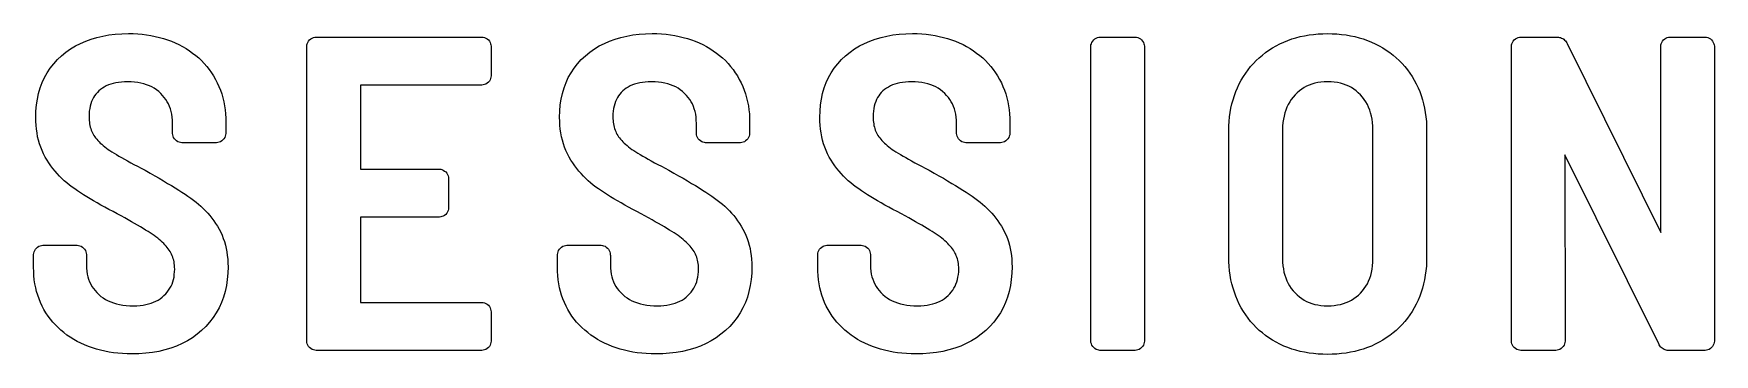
# Model space of a CAD drawing. Header units: millimetres. Extents: x -8.4 to 8.4, y -1.6 to 1.6.
import ezdxf

# ---------------------------------------------------------------- set-up
doc = ezdxf.new("R2010")
doc.units = ezdxf.units.MM

msp = doc.modelspace()

# ---------------------------------------------------------------- linework, layer by layer
for points in [[(-8.345, -0.541), (-8.334, -0.531), (-8.321, -0.523), (-8.308, -0.518), (-8.295, -0.515), (-8.282, -0.513), (-8.271, -0.512), (-7.951, -0.512), (-7.94, -0.513), (-7.927, -0.515), (-7.914, -0.518), (-7.9, -0.523), (-7.888, -0.531), (-7.876, -0.541), (-7.866, -0.553), (-7.858, -0.565), (-7.853, -0.579), (-7.85, -0.592), (-7.848, -0.605), (-7.847, -0.616), (-7.847, -0.711), (-7.846, -0.742), (-7.844, -0.772), (-7.839, -0.8), (-7.833, -0.827), (-7.826, -0.852), (-7.816, -0.877), (-7.805, -0.9), (-7.793, -0.923), (-7.778, -0.944), (-7.762, -0.965), (-7.744, -0.985), (-7.724, -1.004), (-7.703, -1.022), (-7.681, -1.038), (-7.657, -1.052), (-7.632, -1.066), (-7.605, -1.077), (-7.577, -1.088), (-7.548, -1.096), (-7.517, -1.104), (-7.485, -1.109), (-7.451, -1.113), (-7.415, -1.116), (-7.378, -1.117), (-7.345, -1.116), (-7.314, -1.114), (-7.284, -1.11), (-7.255, -1.105), (-7.228, -1.098), (-7.202, -1.09), (-7.178, -1.081), (-7.155, -1.071), (-7.133, -1.059), (-7.113, -1.046), (-7.093, -1.031), (-7.075, -1.015), (-7.058, -0.998), (-7.042, -0.98), (-7.029, -0.962), (-7.016, -0.942), (-7.005, -0.922), (-6.995, -0.901), (-6.987, -0.878), (-6.981, -0.855), (-6.975, -0.831), (-6.972, -0.805), (-6.969, -0.778), (-6.968, -0.75), (-6.969, -0.731), (-6.97, -0.713), (-6.972, -0.696), (-6.975, -0.679), (-6.978, -0.663), (-6.982, -0.647), (-6.987, -0.632), (-6.992, -0.617), (-6.999, -0.603), (-7.006, -0.589), (-7.013, -0.575), (-7.022, -0.562), (-7.032, -0.548), (-7.042, -0.535), (-7.053, -0.521), (-7.065, -0.508), (-7.078, -0.495), (-7.092, -0.481), (-7.107, -0.468), (-7.122, -0.455), (-7.138, -0.442), (-7.155, -0.429), (-7.173, -0.416), (-7.192, -0.403), (-7.212, -0.39), (-7.234, -0.376), (-7.258, -0.361), (-7.283, -0.345), (-7.309, -0.329), (-7.338, -0.313), (-7.368, -0.296), (-7.399, -0.278), (-7.432, -0.259), (-7.466, -0.24), (-7.502, -0.221), (-7.54, -0.2), (-7.583, -0.178), (-7.624, -0.155), (-7.665, -0.133), (-7.704, -0.112), (-7.741, -0.09), (-7.777, -0.07), (-7.812, -0.049), (-7.845, -0.029), (-7.877, -0.009), (-7.907, 0.01), (-7.936, 0.029), (-7.964, 0.048), (-7.991, 0.067), (-8.018, 0.087), (-8.044, 0.108), (-8.069, 0.13), (-8.093, 0.153), (-8.116, 0.177), (-8.139, 0.201), (-8.161, 0.226), (-8.182, 0.252), (-8.202, 0.279), (-8.222, 0.307), (-8.24, 0.336), (-8.258, 0.366), (-8.275, 0.397), (-8.29, 0.43), (-8.303, 0.463), (-8.315, 0.498), (-8.325, 0.533), (-8.334, 0.569), (-8.34, 0.606), (-8.346, 0.644), (-8.35, 0.683), (-8.352, 0.722), (-8.353, 0.763), (-8.351, 0.825), (-8.346, 0.886), (-8.337, 0.944), (-8.325, 1.001), (-8.309, 1.056), (-8.289, 1.108), (-8.266, 1.159), (-8.239, 1.207), (-8.208, 1.252), (-8.174, 1.296), (-8.137, 1.337), (-8.096, 1.375), (-8.052, 1.411), (-8.006, 1.443), (-7.958, 1.473), (-7.907, 1.499), (-7.855, 1.522), (-7.8, 1.542), (-7.743, 1.559), (-7.684, 1.572), (-7.624, 1.583), (-7.561, 1.59), (-7.496, 1.595), (-7.429, 1.596), (-7.383, 1.596), (-7.337, 1.593), (-7.292, 1.59), (-7.248, 1.584), (-7.205, 1.577), (-7.162, 1.569), (-7.121, 1.559), (-7.08, 1.548), (-7.04, 1.535), (-7.001, 1.521), (-6.963, 1.504), (-6.926, 1.487), (-6.89, 1.468), (-6.855, 1.448), (-6.822, 1.426), (-6.79, 1.403), (-6.759, 1.379), (-6.729, 1.354), (-6.701, 1.327), (-6.674, 1.299), (-6.649, 1.27), (-6.625, 1.239), (-6.602, 1.207), (-6.581, 1.174), (-6.562, 1.14), (-6.544, 1.105), (-6.528, 1.07), (-6.513, 1.033), (-6.5, 0.995), (-6.489, 0.957), (-6.48, 0.918), (-6.472, 0.878), (-6.466, 0.838), (-6.462, 0.796), (-6.46, 0.754), (-6.459, 0.712), (-6.459, 0.612), (-6.459, 0.6), (-6.461, 0.587), (-6.464, 0.574), (-6.47, 0.561), (-6.478, 0.548), (-6.487, 0.537), (-6.499, 0.527), (-6.512, 0.519), (-6.525, 0.514), (-6.538, 0.51), (-6.551, 0.508), (-6.562, 0.508), (-6.886, 0.508), (-6.898, 0.508), (-6.91, 0.51), (-6.924, 0.514), (-6.937, 0.519), (-6.949, 0.527), (-6.961, 0.537), (-6.971, 0.548), (-6.979, 0.561), (-6.984, 0.574), (-6.988, 0.587), (-6.989, 0.6), (-6.99, 0.612), (-6.99, 0.702), (-6.991, 0.734), (-6.993, 0.764), (-6.997, 0.792), (-7.003, 0.819), (-7.011, 0.845), (-7.02, 0.871), (-7.03, 0.895), (-7.043, 0.918), (-7.056, 0.94), (-7.072, 0.961), (-7.089, 0.981), (-7.108, 1.001), (-7.128, 1.019), (-7.15, 1.036), (-7.172, 1.051), (-7.196, 1.065), (-7.221, 1.076), (-7.248, 1.087), (-7.276, 1.096), (-7.305, 1.103), (-7.336, 1.109), (-7.368, 1.113), (-7.402, 1.116), (-7.438, 1.117), (-7.469, 1.116), (-7.5, 1.114), (-7.528, 1.11), (-7.555, 1.106), (-7.581, 1.1), (-7.606, 1.093), (-7.628, 1.085), (-7.65, 1.075), (-7.67, 1.064), (-7.689, 1.053), (-7.707, 1.04), (-7.724, 1.026), (-7.739, 1.01), (-7.753, 0.994), (-7.766, 0.977), (-7.777, 0.959), (-7.787, 0.94), (-7.796, 0.919), (-7.804, 0.898), (-7.81, 0.874), (-7.815, 0.85), (-7.819, 0.824), (-7.821, 0.796), (-7.822, 0.767), (-7.821, 0.748), (-7.82, 0.73), (-7.818, 0.713), (-7.816, 0.696), (-7.813, 0.68), (-7.809, 0.664), (-7.805, 0.649), (-7.8, 0.635), (-7.794, 0.621), (-7.788, 0.607), (-7.781, 0.595), (-7.773, 0.582), (-7.765, 0.569), (-7.756, 0.557), (-7.745, 0.544), (-7.734, 0.531), (-7.722, 0.519), (-7.71, 0.506), (-7.696, 0.494), (-7.681, 0.481), (-7.666, 0.468), (-7.649, 0.456), (-7.632, 0.443), (-7.614, 0.431), (-7.594, 0.418), (-7.572, 0.404), (-7.549, 0.39), (-7.524, 0.375), (-7.497, 0.36), (-7.469, 0.344), (-7.439, 0.327), (-7.407, 0.31), (-7.374, 0.292), (-7.339, 0.274), (-7.302, 0.255), (-7.263, 0.235), (-7.213, 0.206), (-7.167, 0.18), (-7.122, 0.154), (-7.079, 0.129), (-7.039, 0.104), (-7, 0.081), (-6.963, 0.058), (-6.928, 0.036), (-6.896, 0.015), (-6.865, -0.005), (-6.836, -0.025), (-6.808, -0.044), (-6.782, -0.063), (-6.756, -0.083), (-6.731, -0.104), (-6.707, -0.125), (-6.684, -0.148), (-6.661, -0.17), (-6.639, -0.194), (-6.618, -0.218), (-6.598, -0.244), (-6.579, -0.269), (-6.561, -0.296), (-6.543, -0.323), (-6.526, -0.352), (-6.51, -0.382), (-6.496, -0.413), (-6.484, -0.444), (-6.473, -0.477), (-6.463, -0.511), (-6.455, -0.545), (-6.449, -0.58), (-6.444, -0.616), (-6.44, -0.653), (-6.438, -0.69), (-6.437, -0.729), (-6.439, -0.792), (-6.444, -0.855), (-6.453, -0.915), (-6.466, -0.973), (-6.482, -1.029), (-6.502, -1.083), (-6.526, -1.135), (-6.554, -1.185), (-6.585, -1.233), (-6.62, -1.278), (-6.658, -1.321), (-6.7, -1.362), (-6.745, -1.399), (-6.792, -1.434), (-6.842, -1.465), (-6.894, -1.493), (-6.949, -1.517), (-7.006, -1.538), (-7.066, -1.556), (-7.127, -1.571), (-7.191, -1.582), (-7.257, -1.59), (-7.325, -1.595), (-7.395, -1.596), (-7.442, -1.596), (-7.489, -1.593), (-7.534, -1.59), (-7.579, -1.585), (-7.622, -1.578), (-7.665, -1.57), (-7.707, -1.56), (-7.749, -1.549), (-7.789, -1.536), (-7.828, -1.522), (-7.867, -1.507), (-7.904, -1.489), (-7.94, -1.471), (-7.975, -1.451), (-8.009, -1.43), (-8.042, -1.408), (-8.073, -1.384), (-8.102, -1.36), (-8.131, -1.334), (-8.157, -1.307), (-8.183, -1.278), (-8.207, -1.249), (-8.23, -1.218), (-8.251, -1.186), (-8.271, -1.153), (-8.289, -1.119), (-8.305, -1.084), (-8.32, -1.048), (-8.333, -1.012), (-8.344, -0.974), (-8.353, -0.936), (-8.361, -0.897), (-8.367, -0.857), (-8.371, -0.816), (-8.373, -0.775), (-8.374, -0.733), (-8.374, -0.616), (-8.374, -0.605), (-8.372, -0.592), (-8.368, -0.579), (-8.363, -0.565), (-8.355, -0.553)], [(-4.331, 0.246), (-4.318, 0.244), (-4.305, 0.241), (-4.292, 0.235), (-4.279, 0.227), (-4.267, 0.218), (-4.258, 0.206), (-4.25, 0.193), (-4.244, 0.18), (-4.241, 0.167), (-4.239, 0.154), (-4.239, 0.143), (-4.239, -0.13), (-4.239, -0.141), (-4.241, -0.154), (-4.244, -0.167), (-4.25, -0.18), (-4.258, -0.193), (-4.267, -0.205), (-4.279, -0.215), (-4.292, -0.222), (-4.305, -0.228), (-4.318, -0.231), (-4.331, -0.233), (-4.342, -0.233), (-5.117, -0.233), (-5.117, -1.082), (-3.918, -1.082), (-3.907, -1.083), (-3.894, -1.085), (-3.881, -1.088), (-3.868, -1.093), (-3.855, -1.101), (-3.843, -1.111), (-3.833, -1.123), (-3.826, -1.135), (-3.82, -1.149), (-3.817, -1.162), (-3.815, -1.175), (-3.814, -1.186), (-3.814, -1.458), (-3.815, -1.47), (-3.817, -1.483), (-3.82, -1.496), (-3.826, -1.509), (-3.833, -1.522), (-3.843, -1.533), (-3.855, -1.543), (-3.868, -1.551), (-3.881, -1.556), (-3.894, -1.56), (-3.907, -1.562), (-3.918, -1.562), (-5.549, -1.562), (-5.56, -1.562), (-5.573, -1.56), (-5.586, -1.556), (-5.6, -1.551), (-5.612, -1.543), (-5.624, -1.533), (-5.634, -1.522), (-5.642, -1.509), (-5.647, -1.496), (-5.65, -1.483), (-5.652, -1.47), (-5.653, -1.458), (-5.653, 1.458), (-5.652, 1.47), (-5.65, 1.483), (-5.647, 1.496), (-5.642, 1.509), (-5.634, 1.522), (-5.624, 1.533), (-5.612, 1.543), (-5.6, 1.551), (-5.586, 1.556), (-5.573, 1.56), (-5.56, 1.562), (-5.549, 1.562), (-3.918, 1.562), (-3.907, 1.562), (-3.894, 1.56), (-3.881, 1.556), (-3.868, 1.551), (-3.855, 1.543), (-3.843, 1.533), (-3.833, 1.522), (-3.826, 1.509), (-3.82, 1.496), (-3.817, 1.483), (-3.815, 1.47), (-3.814, 1.458), (-3.814, 1.186), (-3.815, 1.175), (-3.817, 1.162), (-3.82, 1.149), (-3.826, 1.135), (-3.833, 1.123), (-3.843, 1.111), (-3.855, 1.101), (-3.868, 1.093), (-3.881, 1.088), (-3.894, 1.085), (-3.907, 1.083), (-3.918, 1.082), (-5.117, 1.082), (-5.117, 0.246), (-4.342, 0.246)], [(-3.125, -0.541), (-3.114, -0.531), (-3.101, -0.523), (-3.088, -0.518), (-3.075, -0.515), (-3.062, -0.513), (-3.051, -0.512), (-2.731, -0.512), (-2.72, -0.513), (-2.707, -0.515), (-2.694, -0.518), (-2.68, -0.523), (-2.668, -0.531), (-2.656, -0.541), (-2.646, -0.553), (-2.638, -0.565), (-2.633, -0.579), (-2.63, -0.592), (-2.628, -0.605), (-2.627, -0.616), (-2.627, -0.711), (-2.626, -0.742), (-2.624, -0.772), (-2.619, -0.8), (-2.613, -0.827), (-2.606, -0.852), (-2.596, -0.877), (-2.585, -0.9), (-2.573, -0.923), (-2.558, -0.944), (-2.542, -0.965), (-2.524, -0.985), (-2.504, -1.004), (-2.483, -1.022), (-2.461, -1.038), (-2.437, -1.052), (-2.412, -1.066), (-2.385, -1.077), (-2.357, -1.088), (-2.328, -1.096), (-2.297, -1.104), (-2.265, -1.109), (-2.231, -1.113), (-2.195, -1.116), (-2.158, -1.117), (-2.125, -1.116), (-2.094, -1.114), (-2.064, -1.11), (-2.035, -1.105), (-2.008, -1.098), (-1.982, -1.09), (-1.958, -1.081), (-1.935, -1.071), (-1.913, -1.059), (-1.893, -1.046), (-1.873, -1.031), (-1.855, -1.015), (-1.838, -0.998), (-1.822, -0.98), (-1.809, -0.962), (-1.796, -0.942), (-1.785, -0.922), (-1.775, -0.901), (-1.767, -0.878), (-1.761, -0.855), (-1.755, -0.831), (-1.752, -0.805), (-1.749, -0.778), (-1.748, -0.75), (-1.749, -0.731), (-1.75, -0.713), (-1.752, -0.696), (-1.755, -0.679), (-1.758, -0.663), (-1.762, -0.647), (-1.767, -0.632), (-1.772, -0.617), (-1.779, -0.603), (-1.786, -0.589), (-1.793, -0.575), (-1.802, -0.562), (-1.812, -0.548), (-1.822, -0.535), (-1.833, -0.521), (-1.845, -0.508), (-1.858, -0.495), (-1.872, -0.481), (-1.887, -0.468), (-1.902, -0.455), (-1.918, -0.442), (-1.935, -0.429), (-1.953, -0.416), (-1.972, -0.403), (-1.992, -0.39), (-2.014, -0.376), (-2.038, -0.361), (-2.063, -0.345), (-2.089, -0.329), (-2.118, -0.313), (-2.148, -0.296), (-2.179, -0.278), (-2.212, -0.259), (-2.246, -0.24), (-2.282, -0.221), (-2.32, -0.2), (-2.363, -0.178), (-2.404, -0.155), (-2.445, -0.133), (-2.484, -0.112), (-2.521, -0.09), (-2.557, -0.07), (-2.592, -0.049), (-2.625, -0.029), (-2.657, -0.009), (-2.687, 0.01), (-2.716, 0.029), (-2.744, 0.048), (-2.771, 0.067), (-2.798, 0.087), (-2.824, 0.108), (-2.849, 0.13), (-2.873, 0.153), (-2.896, 0.177), (-2.919, 0.201), (-2.941, 0.226), (-2.962, 0.252), (-2.982, 0.279), (-3.002, 0.307), (-3.02, 0.336), (-3.038, 0.366), (-3.055, 0.397), (-3.07, 0.43), (-3.083, 0.463), (-3.095, 0.498), (-3.105, 0.533), (-3.114, 0.569), (-3.12, 0.606), (-3.126, 0.644), (-3.13, 0.683), (-3.132, 0.722), (-3.133, 0.763), (-3.131, 0.825), (-3.126, 0.886), (-3.117, 0.944), (-3.105, 1.001), (-3.089, 1.056), (-3.069, 1.108), (-3.046, 1.159), (-3.019, 1.207), (-2.988, 1.252), (-2.954, 1.296), (-2.917, 1.337), (-2.876, 1.375), (-2.832, 1.411), (-2.786, 1.443), (-2.738, 1.473), (-2.687, 1.499), (-2.635, 1.522), (-2.58, 1.542), (-2.523, 1.559), (-2.464, 1.572), (-2.404, 1.583), (-2.341, 1.59), (-2.276, 1.595), (-2.209, 1.596), (-2.163, 1.596), (-2.117, 1.593), (-2.072, 1.59), (-2.028, 1.584), (-1.985, 1.577), (-1.942, 1.569), (-1.901, 1.559), (-1.86, 1.548), (-1.82, 1.535), (-1.781, 1.521), (-1.743, 1.504), (-1.706, 1.487), (-1.67, 1.468), (-1.635, 1.448), (-1.602, 1.426), (-1.57, 1.403), (-1.539, 1.379), (-1.509, 1.354), (-1.481, 1.327), (-1.454, 1.299), (-1.429, 1.27), (-1.405, 1.239), (-1.382, 1.207), (-1.361, 1.174), (-1.342, 1.14), (-1.324, 1.105), (-1.308, 1.07), (-1.293, 1.033), (-1.28, 0.995), (-1.269, 0.957), (-1.26, 0.918), (-1.252, 0.878), (-1.246, 0.838), (-1.242, 0.796), (-1.24, 0.754), (-1.239, 0.712), (-1.239, 0.612), (-1.239, 0.6), (-1.241, 0.587), (-1.244, 0.574), (-1.25, 0.561), (-1.258, 0.548), (-1.267, 0.537), (-1.279, 0.527), (-1.292, 0.519), (-1.305, 0.514), (-1.318, 0.51), (-1.331, 0.508), (-1.342, 0.508), (-1.666, 0.508), (-1.678, 0.508), (-1.69, 0.51), (-1.704, 0.514), (-1.717, 0.519), (-1.729, 0.527), (-1.741, 0.537), (-1.751, 0.548), (-1.759, 0.561), (-1.764, 0.574), (-1.768, 0.587), (-1.769, 0.6), (-1.77, 0.612), (-1.77, 0.702), (-1.771, 0.734), (-1.773, 0.764), (-1.777, 0.792), (-1.783, 0.819), (-1.791, 0.845), (-1.8, 0.871), (-1.81, 0.895), (-1.823, 0.918), (-1.836, 0.94), (-1.852, 0.961), (-1.869, 0.981), (-1.888, 1.001), (-1.908, 1.019), (-1.93, 1.036), (-1.952, 1.051), (-1.976, 1.065), (-2.001, 1.076), (-2.028, 1.087), (-2.056, 1.096), (-2.085, 1.103), (-2.116, 1.109), (-2.148, 1.113), (-2.182, 1.116), (-2.218, 1.117), (-2.249, 1.116), (-2.28, 1.114), (-2.308, 1.11), (-2.335, 1.106), (-2.361, 1.1), (-2.386, 1.093), (-2.408, 1.085), (-2.43, 1.075), (-2.45, 1.064), (-2.469, 1.053), (-2.487, 1.04), (-2.504, 1.026), (-2.519, 1.01), (-2.533, 0.994), (-2.546, 0.977), (-2.557, 0.959), (-2.567, 0.94), (-2.576, 0.919), (-2.584, 0.898), (-2.59, 0.874), (-2.595, 0.85), (-2.599, 0.824), (-2.601, 0.796), (-2.602, 0.767), (-2.601, 0.748), (-2.6, 0.73), (-2.598, 0.713), (-2.596, 0.696), (-2.593, 0.68), (-2.589, 0.664), (-2.585, 0.649), (-2.58, 0.635), (-2.574, 0.621), (-2.568, 0.607), (-2.561, 0.595), (-2.553, 0.582), (-2.545, 0.569), (-2.536, 0.557), (-2.525, 0.544), (-2.514, 0.531), (-2.502, 0.519), (-2.49, 0.506), (-2.476, 0.494), (-2.461, 0.481), (-2.446, 0.468), (-2.429, 0.456), (-2.412, 0.443), (-2.394, 0.431), (-2.374, 0.418), (-2.352, 0.404), (-2.329, 0.39), (-2.304, 0.375), (-2.277, 0.36), (-2.249, 0.344), (-2.219, 0.327), (-2.187, 0.31), (-2.154, 0.292), (-2.119, 0.274), (-2.082, 0.255), (-2.043, 0.235), (-1.993, 0.206), (-1.947, 0.18), (-1.902, 0.154), (-1.859, 0.129), (-1.819, 0.104), (-1.78, 0.081), (-1.743, 0.058), (-1.708, 0.036), (-1.676, 0.015), (-1.645, -0.005), (-1.616, -0.025), (-1.588, -0.044), (-1.562, -0.063), (-1.536, -0.083), (-1.511, -0.104), (-1.487, -0.125), (-1.464, -0.148), (-1.441, -0.17), (-1.419, -0.194), (-1.398, -0.218), (-1.378, -0.244), (-1.359, -0.269), (-1.341, -0.296), (-1.323, -0.323), (-1.306, -0.352), (-1.29, -0.382), (-1.276, -0.413), (-1.264, -0.444), (-1.253, -0.477), (-1.243, -0.511), (-1.235, -0.545), (-1.229, -0.58), (-1.224, -0.616), (-1.22, -0.653), (-1.218, -0.69), (-1.217, -0.729), (-1.219, -0.792), (-1.224, -0.855), (-1.233, -0.915), (-1.246, -0.973), (-1.262, -1.029), (-1.282, -1.083), (-1.306, -1.135), (-1.334, -1.185), (-1.365, -1.233), (-1.4, -1.278), (-1.438, -1.321), (-1.48, -1.362), (-1.525, -1.399), (-1.572, -1.434), (-1.622, -1.465), (-1.674, -1.493), (-1.729, -1.517), (-1.786, -1.538), (-1.846, -1.556), (-1.907, -1.571), (-1.971, -1.582), (-2.037, -1.59), (-2.105, -1.595), (-2.175, -1.596), (-2.222, -1.596), (-2.269, -1.593), (-2.314, -1.59), (-2.359, -1.585), (-2.402, -1.578), (-2.445, -1.57), (-2.487, -1.56), (-2.529, -1.549), (-2.569, -1.536), (-2.608, -1.522), (-2.647, -1.507), (-2.684, -1.489), (-2.72, -1.471), (-2.755, -1.451), (-2.789, -1.43), (-2.822, -1.408), (-2.853, -1.384), (-2.882, -1.36), (-2.911, -1.334), (-2.937, -1.307), (-2.963, -1.278), (-2.987, -1.249), (-3.01, -1.218), (-3.031, -1.186), (-3.051, -1.153), (-3.069, -1.119), (-3.085, -1.084), (-3.1, -1.048), (-3.113, -1.012), (-3.124, -0.974), (-3.133, -0.936), (-3.141, -0.897), (-3.147, -0.857), (-3.151, -0.816), (-3.153, -0.775), (-3.154, -0.733), (-3.154, -0.616), (-3.154, -0.605), (-3.152, -0.592), (-3.148, -0.579), (-3.143, -0.565), (-3.135, -0.553)], [(-0.533, -0.541), (-0.521, -0.531), (-0.508, -0.523), (-0.495, -0.518), (-0.482, -0.515), (-0.469, -0.513), (-0.458, -0.512), (-0.138, -0.512), (-0.127, -0.513), (-0.114, -0.515), (-0.101, -0.518), (-0.088, -0.523), (-0.075, -0.531), (-0.063, -0.541), (-0.053, -0.553), (-0.046, -0.565), (-0.04, -0.579), (-0.037, -0.592), (-0.035, -0.605), (-0.034, -0.616), (-0.034, -0.711), (-0.034, -0.742), (-0.031, -0.772), (-0.027, -0.8), (-0.02, -0.827), (-0.013, -0.852), (-0.003, -0.877), (0.008, -0.9), (0.02, -0.923), (0.035, -0.944), (0.051, -0.965), (0.069, -0.985), (0.089, -1.004), (0.11, -1.022), (0.132, -1.038), (0.156, -1.052), (0.181, -1.066), (0.208, -1.077), (0.235, -1.088), (0.265, -1.096), (0.296, -1.104), (0.328, -1.109), (0.362, -1.113), (0.398, -1.116), (0.435, -1.117), (0.468, -1.116), (0.499, -1.114), (0.529, -1.11), (0.558, -1.105), (0.585, -1.098), (0.61, -1.09), (0.635, -1.081), (0.658, -1.071), (0.679, -1.059), (0.7, -1.046), (0.719, -1.031), (0.738, -1.015), (0.755, -0.998), (0.77, -0.98), (0.784, -0.962), (0.797, -0.942), (0.808, -0.922), (0.817, -0.901), (0.826, -0.878), (0.832, -0.855), (0.837, -0.831), (0.841, -0.805), (0.844, -0.778), (0.844, -0.75), (0.844, -0.731), (0.843, -0.713), (0.841, -0.696), (0.838, -0.679), (0.835, -0.663), (0.831, -0.647), (0.826, -0.632), (0.82, -0.617), (0.814, -0.603), (0.807, -0.589), (0.799, -0.575), (0.791, -0.562), (0.781, -0.548), (0.771, -0.535), (0.759, -0.521), (0.747, -0.508), (0.735, -0.495), (0.721, -0.481), (0.706, -0.468), (0.691, -0.455), (0.675, -0.442), (0.658, -0.429), (0.64, -0.416), (0.621, -0.403), (0.601, -0.39), (0.579, -0.376), (0.555, -0.361), (0.53, -0.345), (0.503, -0.329), (0.475, -0.313), (0.445, -0.296), (0.414, -0.278), (0.381, -0.259), (0.346, -0.24), (0.31, -0.221), (0.273, -0.2), (0.23, -0.178), (0.188, -0.155), (0.148, -0.133), (0.109, -0.112), (0.072, -0.09), (0.036, -0.07), (0.001, -0.049), (-0.032, -0.029), (-0.064, -0.009), (-0.094, 0.01), (-0.123, 0.029), (-0.151, 0.048), (-0.178, 0.067), (-0.205, 0.087), (-0.231, 0.108), (-0.256, 0.13), (-0.28, 0.153), (-0.303, 0.177), (-0.326, 0.201), (-0.348, 0.226), (-0.369, 0.252), (-0.389, 0.279), (-0.409, 0.307), (-0.428, 0.336), (-0.446, 0.366), (-0.462, 0.397), (-0.477, 0.43), (-0.49, 0.463), (-0.502, 0.498), (-0.512, 0.533), (-0.521, 0.569), (-0.528, 0.606), (-0.533, 0.644), (-0.537, 0.683), (-0.539, 0.722), (-0.54, 0.763), (-0.538, 0.825), (-0.533, 0.886), (-0.524, 0.944), (-0.512, 1.001), (-0.496, 1.056), (-0.476, 1.108), (-0.453, 1.159), (-0.426, 1.207), (-0.396, 1.252), (-0.361, 1.296), (-0.324, 1.337), (-0.283, 1.375), (-0.239, 1.411), (-0.193, 1.443), (-0.145, 1.473), (-0.095, 1.499), (-0.042, 1.522), (0.013, 1.542), (0.07, 1.559), (0.128, 1.572), (0.189, 1.583), (0.252, 1.59), (0.317, 1.595), (0.383, 1.596), (0.43, 1.596), (0.476, 1.593), (0.521, 1.59), (0.565, 1.584), (0.608, 1.577), (0.651, 1.569), (0.692, 1.559), (0.733, 1.548), (0.773, 1.535), (0.812, 1.521), (0.85, 1.504), (0.887, 1.487), (0.923, 1.468), (0.958, 1.448), (0.991, 1.426), (1.023, 1.403), (1.054, 1.379), (1.084, 1.354), (1.112, 1.327), (1.138, 1.299), (1.164, 1.27), (1.188, 1.239), (1.21, 1.207), (1.232, 1.174), (1.251, 1.14), (1.269, 1.105), (1.285, 1.07), (1.3, 1.033), (1.313, 0.995), (1.324, 0.957), (1.333, 0.918), (1.341, 0.878), (1.347, 0.838), (1.351, 0.796), (1.353, 0.754), (1.354, 0.712), (1.354, 0.612), (1.354, 0.6), (1.352, 0.587), (1.348, 0.574), (1.343, 0.561), (1.335, 0.548), (1.325, 0.537), (1.314, 0.527), (1.301, 0.519), (1.288, 0.514), (1.275, 0.51), (1.262, 0.508), (1.251, 0.508), (0.927, 0.508), (0.915, 0.508), (0.902, 0.51), (0.889, 0.514), (0.876, 0.519), (0.863, 0.527), (0.852, 0.537), (0.842, 0.548), (0.834, 0.561), (0.829, 0.574), (0.825, 0.587), (0.823, 0.6), (0.823, 0.612), (0.823, 0.702), (0.822, 0.734), (0.82, 0.764), (0.815, 0.792), (0.81, 0.819), (0.802, 0.845), (0.793, 0.871), (0.783, 0.895), (0.77, 0.918), (0.756, 0.94), (0.741, 0.961), (0.724, 0.981), (0.705, 1.001), (0.684, 1.019), (0.663, 1.036), (0.641, 1.051), (0.617, 1.065), (0.592, 1.076), (0.565, 1.087), (0.537, 1.096), (0.508, 1.103), (0.477, 1.109), (0.445, 1.113), (0.411, 1.116), (0.375, 1.117), (0.343, 1.116), (0.313, 1.114), (0.285, 1.11), (0.257, 1.106), (0.232, 1.1), (0.207, 1.093), (0.184, 1.085), (0.163, 1.075), (0.143, 1.064), (0.124, 1.053), (0.106, 1.04), (0.089, 1.026), (0.073, 1.01), (0.059, 0.994), (0.047, 0.977), (0.035, 0.959), (0.025, 0.94), (0.017, 0.919), (0.009, 0.898), (0.003, 0.874), (-0.002, 0.85), (-0.006, 0.824), (-0.008, 0.796), (-0.009, 0.767), (-0.008, 0.748), (-0.007, 0.73), (-0.006, 0.713), (-0.003, 0.696), (0, 0.68), (0.004, 0.664), (0.008, 0.649), (0.013, 0.635), (0.019, 0.621), (0.025, 0.607), (0.032, 0.595), (0.039, 0.582), (0.048, 0.569), (0.057, 0.557), (0.067, 0.544), (0.079, 0.531), (0.09, 0.519), (0.103, 0.506), (0.117, 0.494), (0.132, 0.481), (0.147, 0.468), (0.164, 0.456), (0.181, 0.443), (0.199, 0.431), (0.219, 0.418), (0.241, 0.404), (0.264, 0.39), (0.289, 0.375), (0.316, 0.36), (0.344, 0.344), (0.374, 0.327), (0.406, 0.31), (0.439, 0.292), (0.474, 0.274), (0.511, 0.255), (0.55, 0.235), (0.6, 0.206), (0.646, 0.18), (0.691, 0.154), (0.734, 0.129), (0.774, 0.104), (0.813, 0.081), (0.85, 0.058), (0.884, 0.036), (0.917, 0.015), (0.948, -0.005), (0.977, -0.025), (1.004, -0.044), (1.031, -0.063), (1.057, -0.083), (1.082, -0.104), (1.106, -0.125), (1.129, -0.148), (1.152, -0.17), (1.173, -0.194), (1.194, -0.218), (1.214, -0.244), (1.234, -0.269), (1.252, -0.296), (1.27, -0.323), (1.287, -0.352), (1.302, -0.382), (1.316, -0.413), (1.329, -0.444), (1.34, -0.477), (1.35, -0.511), (1.358, -0.545), (1.364, -0.58), (1.369, -0.616), (1.373, -0.653), (1.375, -0.69), (1.376, -0.729), (1.374, -0.792), (1.368, -0.855), (1.359, -0.915), (1.347, -0.973), (1.33, -1.029), (1.31, -1.083), (1.287, -1.135), (1.259, -1.185), (1.228, -1.233), (1.193, -1.278), (1.155, -1.321), (1.113, -1.362), (1.068, -1.399), (1.021, -1.434), (0.971, -1.465), (0.918, -1.493), (0.864, -1.517), (0.807, -1.538), (0.747, -1.556), (0.686, -1.571), (0.622, -1.582), (0.556, -1.59), (0.488, -1.595), (0.418, -1.596), (0.371, -1.596), (0.324, -1.593), (0.279, -1.59), (0.234, -1.585), (0.19, -1.578), (0.147, -1.57), (0.105, -1.56), (0.064, -1.549), (0.024, -1.536), (-0.015, -1.522), (-0.054, -1.507), (-0.091, -1.489), (-0.128, -1.471), (-0.163, -1.451), (-0.196, -1.43), (-0.229, -1.408), (-0.26, -1.384), (-0.289, -1.36), (-0.318, -1.334), (-0.345, -1.307), (-0.37, -1.278), (-0.394, -1.249), (-0.417, -1.218), (-0.438, -1.186), (-0.458, -1.153), (-0.476, -1.119), (-0.492, -1.084), (-0.507, -1.048), (-0.52, -1.012), (-0.531, -0.974), (-0.54, -0.936), (-0.548, -0.897), (-0.554, -0.857), (-0.558, -0.816), (-0.56, -0.775), (-0.561, -0.733), (-0.561, -0.616), (-0.561, -0.605), (-0.559, -0.592), (-0.556, -0.579), (-0.55, -0.565), (-0.542, -0.553)], [(2.189, 1.533), (2.201, 1.543), (2.213, 1.551), (2.226, 1.556), (2.24, 1.56), (2.252, 1.562), (2.264, 1.562), (2.592, 1.562), (2.603, 1.562), (2.616, 1.56), (2.629, 1.556), (2.642, 1.551), (2.655, 1.543), (2.667, 1.533), (2.677, 1.522), (2.684, 1.509), (2.69, 1.496), (2.693, 1.483), (2.695, 1.47), (2.696, 1.458), (2.696, -1.458), (2.695, -1.47), (2.693, -1.483), (2.69, -1.496), (2.684, -1.509), (2.677, -1.522), (2.667, -1.533), (2.655, -1.543), (2.642, -1.551), (2.629, -1.556), (2.616, -1.56), (2.603, -1.562), (2.592, -1.562), (2.264, -1.562), (2.252, -1.562), (2.24, -1.56), (2.226, -1.556), (2.213, -1.551), (2.201, -1.543), (2.189, -1.533), (2.179, -1.522), (2.171, -1.509), (2.166, -1.496), (2.162, -1.483), (2.161, -1.47), (2.16, -1.458), (2.16, 1.458), (2.161, 1.47), (2.162, 1.483), (2.166, 1.496), (2.171, 1.509), (2.179, 1.522)], [(3.557, 0.853), (3.567, 0.896), (3.578, 0.937), (3.591, 0.978), (3.605, 1.018), (3.622, 1.057), (3.64, 1.095), (3.66, 1.132), (3.681, 1.168), (3.704, 1.203), (3.728, 1.236), (3.753, 1.268), (3.78, 1.299), (3.809, 1.328), (3.839, 1.356), (3.87, 1.383), (3.902, 1.408), (3.936, 1.432), (3.971, 1.454), (4.007, 1.475), (4.045, 1.495), (4.084, 1.512), (4.123, 1.528), (4.164, 1.543), (4.205, 1.555), (4.247, 1.566), (4.291, 1.575), (4.335, 1.583), (4.379, 1.589), (4.425, 1.593), (4.472, 1.595), (4.519, 1.596), (4.567, 1.595), (4.613, 1.593), (4.659, 1.589), (4.704, 1.583), (4.748, 1.575), (4.792, 1.566), (4.834, 1.555), (4.876, 1.543), (4.916, 1.528), (4.956, 1.512), (4.995, 1.495), (5.033, 1.475), (5.07, 1.454), (5.105, 1.432), (5.139, 1.408), (5.172, 1.383), (5.203, 1.356), (5.233, 1.328), (5.262, 1.299), (5.289, 1.268), (5.315, 1.236), (5.339, 1.203), (5.362, 1.168), (5.383, 1.132), (5.403, 1.095), (5.421, 1.057), (5.438, 1.018), (5.452, 0.978), (5.465, 0.937), (5.476, 0.896), (5.486, 0.853), (5.493, 0.81), (5.499, 0.766), (5.504, 0.722), (5.506, 0.676), (5.507, 0.631), (5.507, -0.631), (5.506, -0.677), (5.504, -0.723), (5.499, -0.768), (5.493, -0.812), (5.486, -0.856), (5.476, -0.899), (5.465, -0.94), (5.452, -0.981), (5.438, -1.021), (5.421, -1.061), (5.403, -1.099), (5.383, -1.136), (5.362, -1.172), (5.339, -1.207), (5.315, -1.24), (5.289, -1.273), (5.262, -1.303), (5.233, -1.333), (5.203, -1.361), (5.172, -1.387), (5.139, -1.412), (5.105, -1.436), (5.07, -1.459), (5.033, -1.48), (4.995, -1.499), (4.956, -1.517), (4.916, -1.533), (4.876, -1.547), (4.834, -1.56), (4.792, -1.571), (4.748, -1.58), (4.704, -1.587), (4.659, -1.593), (4.613, -1.597), (4.567, -1.6), (4.519, -1.601), (4.472, -1.6), (4.425, -1.597), (4.379, -1.593), (4.335, -1.587), (4.291, -1.58), (4.247, -1.571), (4.205, -1.56), (4.164, -1.547), (4.123, -1.533), (4.084, -1.517), (4.045, -1.499), (4.007, -1.479), (3.971, -1.458), (3.936, -1.436), (3.902, -1.412), (3.87, -1.387), (3.839, -1.361), (3.809, -1.333), (3.78, -1.303), (3.753, -1.272), (3.728, -1.24), (3.704, -1.207), (3.681, -1.172), (3.66, -1.136), (3.64, -1.099), (3.622, -1.061), (3.605, -1.021), (3.591, -0.981), (3.578, -0.94), (3.567, -0.899), (3.557, -0.856), (3.549, -0.812), (3.543, -0.768), (3.539, -0.723), (3.537, -0.677), (3.536, -0.631), (3.536, 0.631), (3.537, 0.676), (3.539, 0.722), (3.543, 0.766), (3.549, 0.81)], [(6.885, -1.483), (6.881, -1.496), (6.876, -1.509), (6.868, -1.522), (6.858, -1.533), (6.847, -1.543), (6.834, -1.551), (6.821, -1.556), (6.808, -1.56), (6.795, -1.562), (6.783, -1.562), (6.455, -1.562), (6.444, -1.562), (6.431, -1.56), (6.418, -1.556), (6.405, -1.551), (6.392, -1.543), (6.38, -1.533), (6.37, -1.522), (6.363, -1.509), (6.357, -1.496), (6.354, -1.483), (6.352, -1.47), (6.352, -1.458), (6.352, 1.458), (6.352, 1.47), (6.354, 1.483), (6.357, 1.496), (6.363, 1.509), (6.37, 1.522), (6.38, 1.533), (6.392, 1.543), (6.405, 1.551), (6.418, 1.556), (6.431, 1.56), (6.444, 1.562), (6.455, 1.562), (6.8, 1.562), (6.81, 1.562), (6.82, 1.561), (6.831, 1.559), (6.842, 1.556), (6.852, 1.551), (6.863, 1.546), (6.873, 1.54), (6.882, 1.532), (6.89, 1.524), (6.897, 1.514), (6.903, 1.505), (6.906, 1.497), (7.839, -0.387), (7.839, 1.458), (7.839, 1.47), (7.841, 1.483), (7.844, 1.496), (7.85, 1.509), (7.858, 1.522), (7.867, 1.533), (7.879, 1.543), (7.892, 1.551), (7.905, 1.556), (7.918, 1.56), (7.931, 1.562), (7.942, 1.562), (8.271, 1.562), (8.282, 1.562), (8.295, 1.56), (8.308, 1.556), (8.321, 1.551), (8.334, 1.543), (8.345, 1.533), (8.355, 1.522), (8.363, 1.509), (8.368, 1.496), (8.372, 1.483), (8.374, 1.47), (8.374, 1.458), (8.374, -1.458), (8.374, -1.47), (8.372, -1.483), (8.368, -1.496), (8.363, -1.509), (8.355, -1.522), (8.345, -1.533), (8.334, -1.543), (8.321, -1.551), (8.308, -1.556), (8.295, -1.56), (8.282, -1.562), (8.271, -1.562), (7.925, -1.562), (7.916, -1.562), (7.905, -1.561), (7.895, -1.559), (7.884, -1.556), (7.873, -1.551), (7.863, -1.546), (7.853, -1.54), (7.844, -1.532), (7.836, -1.524), (7.829, -1.514), (7.823, -1.505), (7.819, -1.497), (6.883, 0.387), (6.887, -1.458), (6.887, -1.47)], [(4.957, 0.775), (4.949, 0.806), (4.94, 0.835), (4.929, 0.863), (4.916, 0.89), (4.901, 0.915), (4.885, 0.94), (4.867, 0.964), (4.847, 0.986), (4.826, 1.007), (4.804, 1.026), (4.781, 1.043), (4.757, 1.058), (4.731, 1.072), (4.705, 1.084), (4.677, 1.093), (4.649, 1.102), (4.618, 1.108), (4.587, 1.113), (4.554, 1.116), (4.519, 1.117), (4.486, 1.116), (4.453, 1.113), (4.422, 1.108), (4.393, 1.102), (4.364, 1.094), (4.337, 1.084), (4.311, 1.072), (4.286, 1.058), (4.262, 1.043), (4.239, 1.026), (4.217, 1.007), (4.196, 0.986), (4.176, 0.964), (4.158, 0.94), (4.142, 0.915), (4.127, 0.89), (4.114, 0.863), (4.103, 0.835), (4.093, 0.806), (4.086, 0.775), (4.079, 0.743), (4.075, 0.71), (4.072, 0.675), (4.071, 0.638), (4.071, -0.646), (4.072, -0.683), (4.075, -0.717), (4.079, -0.749), (4.085, -0.781), (4.093, -0.811), (4.103, -0.839), (4.114, -0.867), (4.127, -0.893), (4.141, -0.918), (4.158, -0.943), (4.176, -0.966), (4.196, -0.988), (4.217, -1.008), (4.239, -1.027), (4.262, -1.044), (4.286, -1.059), (4.311, -1.072), (4.337, -1.084), (4.364, -1.094), (4.392, -1.102), (4.422, -1.108), (4.453, -1.113), (4.486, -1.116), (4.519, -1.117), (4.554, -1.116), (4.587, -1.113), (4.619, -1.108), (4.649, -1.102), (4.678, -1.094), (4.706, -1.084), (4.732, -1.073), (4.757, -1.06), (4.781, -1.045), (4.804, -1.028), (4.827, -1.01), (4.848, -0.99), (4.867, -0.968), (4.885, -0.945), (4.901, -0.921), (4.916, -0.896), (4.929, -0.87), (4.94, -0.842), (4.95, -0.813), (4.957, -0.783), (4.964, -0.751), (4.968, -0.718), (4.971, -0.683), (4.972, -0.646), (4.972, 0.638), (4.971, 0.675), (4.968, 0.71), (4.964, 0.743)]]:
    msp.add_lwpolyline(points, close=True)

doc.saveas('drawing.dxf')
